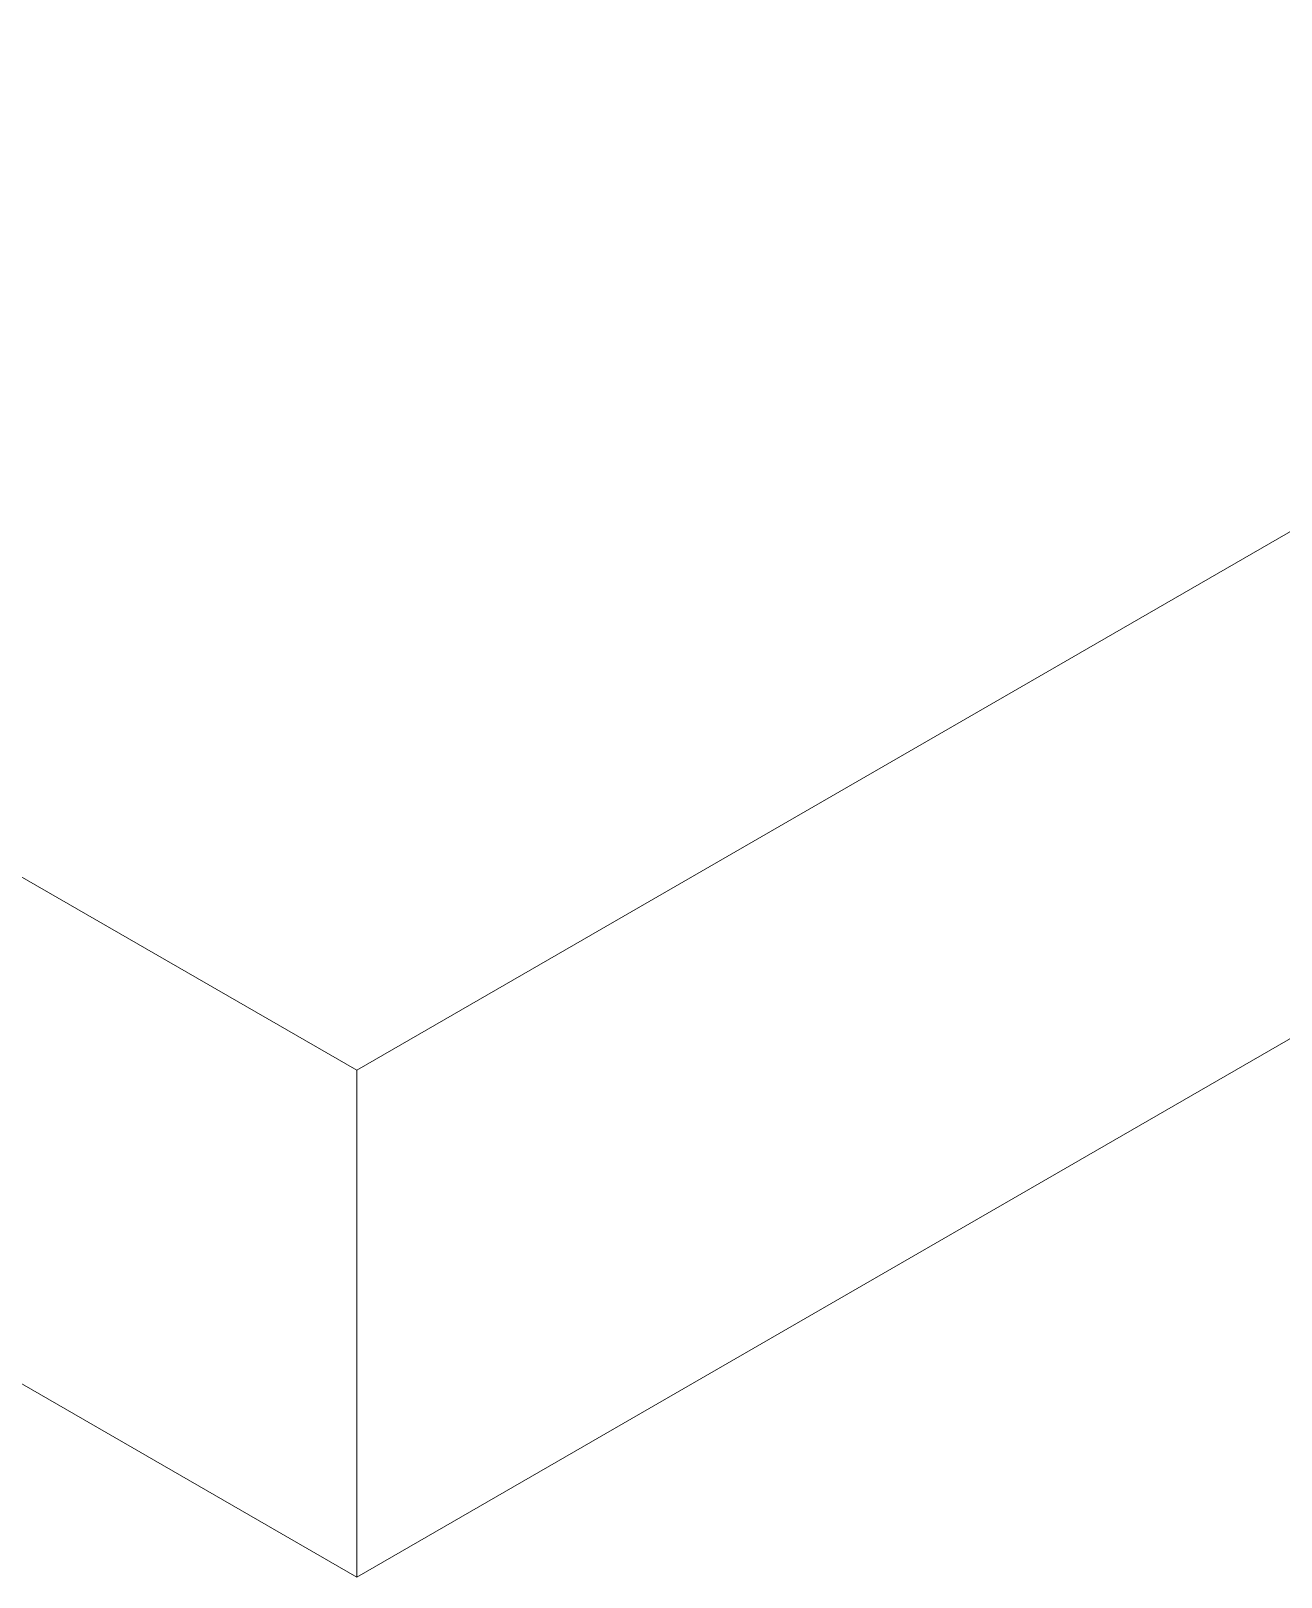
# Model space of a CAD drawing. Header units: millimetres. Extents: x 39 to 459, y 26 to 647.
# Drawn here: x 96.42 to 102.46, y 206.53 to 214 of the extents above; entities that cross this region are included whole.
import ezdxf

# ---------------------------------------------------------------- set-up
doc = ezdxf.new("R2010")
doc.units = ezdxf.units.MM
doc.layers.add('ANTET', color=7, linetype='Continuous')

# ---------------------------------------------------------------- blocks, each defined once
blk = doc.blocks.new('Griyaj Montajı')
at = {"color": 7, "linetype": 'Continuous', "lineweight": 15}
for p, q in [((11080.9452, 2100.6738), (11107.4617, 2115.9814)), ((11080.9452, 2100.6738), (11055.9518, 2115.1022)), ((11080.9452, 2098.2241), (11107.4617, 2113.5318)), ((11080.9452, 2098.2241), (11080.9452, 2100.6738)), ((11078.3229, 2099.738), (11080.9452, 2098.2241))]:
    blk.add_line(p, q, dxfattribs=at)

msp = doc.modelspace()

# ---------------------------------------------------------------- block references
at = {"layer": 'ANTET', "color": 0}
msp.add_blockref('Griyaj Montajı', (-10982.9547, -1891.697), dxfattribs=at)

doc.saveas('drawing.dxf')
